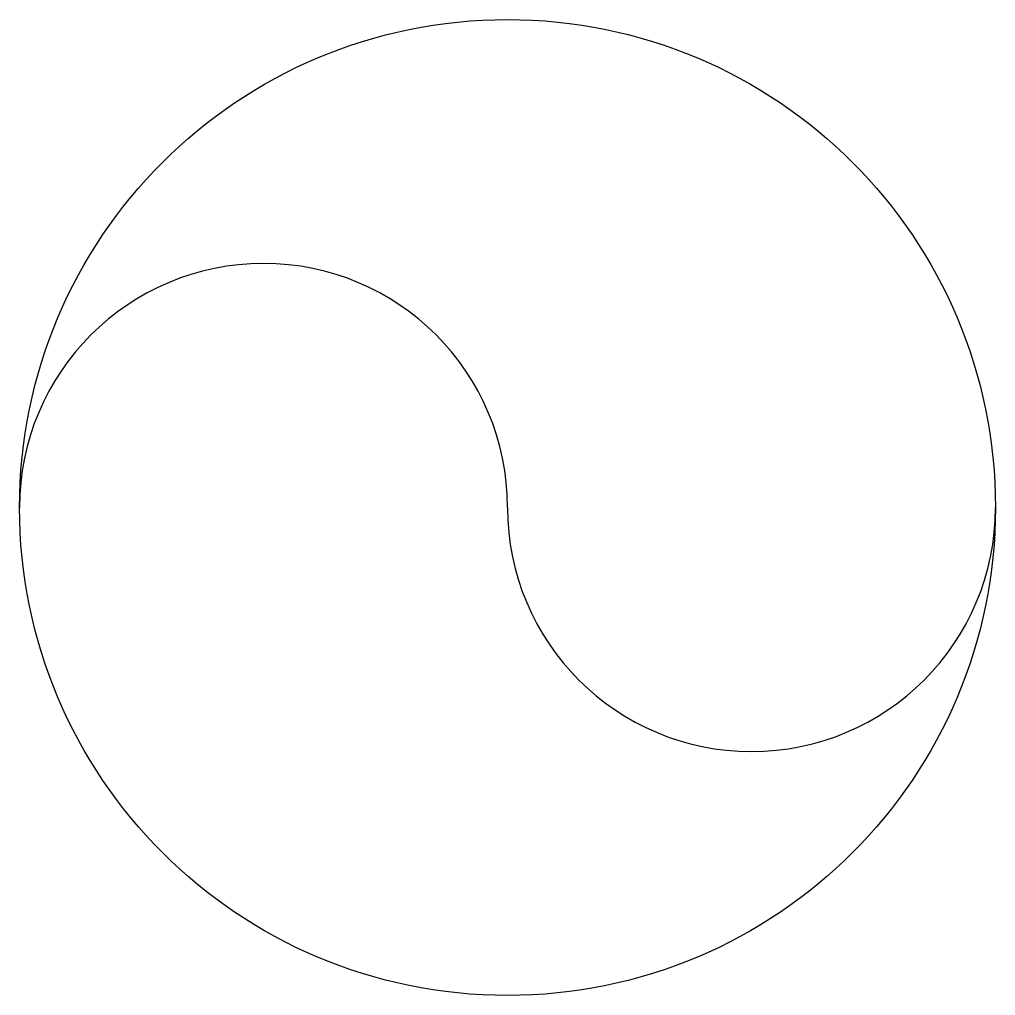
# Model space of a CAD drawing. Header units: millimetres. Extents: x -0.25 to 0.25, y -0.25 to 0.25.
import ezdxf

# ---------------------------------------------------------------- set-up
doc = ezdxf.new("R2010")
doc.units = ezdxf.units.MM

msp = doc.modelspace()

# ---------------------------------------------------------------- linework, layer by layer
at = {"color": 6, "true_color": 0xff00ff}
msp.add_circle((0, 0, -20.51), 0.25, dxfattribs=at)
for centre, start, end in [((-0.125, 0), 0, 180), ((0.125, 0), 180, 0)]:
    msp.add_arc(centre, 0.125, start, end, dxfattribs=at)

doc.saveas('drawing.dxf')
